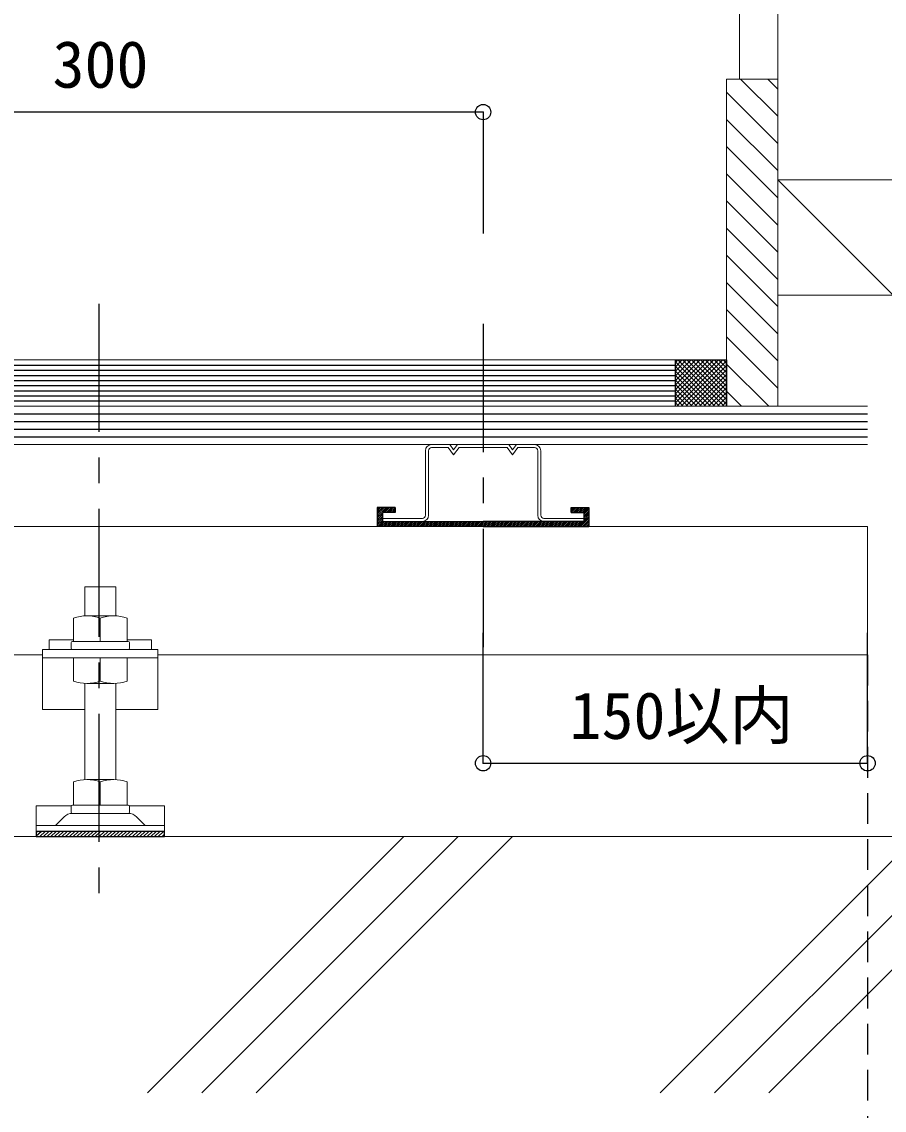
# Model space of a CAD drawing. Units: millimetres, scale not verified. Extents: x -2066 to 2059, y -1474 to 1400.
# Drawn here: x 1034.9 to 1371.4, y 623.1 to 1047.8 of the extents above; entities that cross this region are included whole.
import ezdxf
from ezdxf.enums import TextEntityAlignment as Align

# ---------------------------------------------------------------- set-up
doc = ezdxf.new("R2010")
doc.units = ezdxf.units.MM
doc.header["$LTSCALE"] = 10
doc.header["$PDMODE"] = 32
doc.header["$PDSIZE"] = 6
doc.linetypes.add('CHAIN1', pattern=[8, 5, -1, 1, -1])
doc.linetypes.add('DASHED1', pattern=[1.8, 1.2, -0.6])
for name, color, linetype in [('0-0_中心線', 4, 'CHAIN1'), ('0-2_太線１', 3, 'Continuous'), ('0-3_太線２', 2, 'Continuous'), ('0-4_細線', 4, 'Continuous'), ('0-5_寸法', 4, 'Continuous'), ('0-8_隠線', 4, 'DASHED1')]:
    doc.layers.add(name, color=color, linetype=linetype)
doc.layers.add('0-1_中線', color=7, linetype='Continuous', lineweight=18)
doc.styles.add('ＭＳ ゴシック', font='')
doc.styles.get('ＭＳ ゴシック').set_extended_font_data('MS Gothic')

msp = doc.modelspace()

# ---------------------------------------------------------------- linework, layer by layer
at = {"layer": '0-0_中心線'}
for p, q in [((1064.92, 937.74), (1064.92, 699.94)), ((1214.92, 929.9), (1214.92, 803.81))]:
    msp.add_line(p, q, dxfattribs=at)
at = {"layer": '0-1_中線'}
for p, q in [((1314.92, 1113.54), (1314.92, 1025.44)), ((1329.92, 1113.54), (1329.92, 897.81)), ((1329.92, 1025.44), (1309.92, 1025.44)), ((1309.92, 1025.44), (1309.92, 897.81)), ((1329.92, 1010.91), (1315.39, 1025.44)), ((1329.92, 1021.51), (1326, 1025.44)), ((1314.92, 1015.3), (1309.92, 1020.3)), ((1329.92, 1000.3), (1314.92, 1015.3)), ((1329.92, 989.69), (1309.92, 1009.69)), ((1329.92, 979.09), (1309.92, 999.09)), ((1329.92, 968.48), (1309.92, 988.48)), ((1374.92, 941.07), (1329.92, 986.07)), ((1374.92, 986.07), (1329.92, 986.07)), ((1329.92, 957.87), (1309.92, 977.87)), ((1329.92, 947.27), (1309.92, 967.27)), ((1329.92, 936.66), (1309.92, 956.66)), ((1329.92, 926.05), (1309.92, 946.05)), ((1329.92, 941.07), (1374.92, 941.07)), ((1329.92, 915.45), (1309.92, 935.45)), ((1329.92, 904.84), (1309.92, 924.84)), ((827.44, 915.81), (1289.92, 915.81)), ((1326.35, 897.81), (1309.92, 914.23)), ((1315.74, 897.81), (1309.92, 903.63)), ((817.05, 897.81), (1364.92, 897.81)), ((808.39, 882.81), (1364.92, 882.81)), ((1192.42, 880.41), (1192.42, 855.21)), ((1193.62, 880.41), (1193.62, 855.21)), ((1194.82, 882.81), (1201.92, 882.81)), ((1201.32, 881.61), (1194.82, 881.61)), ((1235.02, 882.81), (1227.92, 882.81)), ((1228.52, 881.61), (1235.02, 881.61)), ((1236.22, 880.41), (1236.22, 855.21)), ((1237.42, 880.41), (1237.42, 855.21)), ((1175.62, 854.01), (1175.62, 852.81)), ((1191.22, 854.01), (1175.62, 854.01)), ((789.91, 850.81), (1364.92, 850.81)), ((1175.62, 852.81), (1191.22, 852.81)), ((1254.22, 852.81), (1238.62, 852.81)), ((1364.92, 800.81), (1364.92, 850.81)), ((1059.56, 827.29), (1059.56, 816.01)), ((1071.56, 827.29), (1059.56, 827.29)), ((1071.56, 827.29), (1071.56, 816.01)), ((1474.92, 820.8), (1284.01, 629.88)), ((1060.28, 816.01), (1060.31, 816.04)), ((1060.31, 816.01), (1070.81, 816.01)), ((1065.56, 815.07), (1065.56, 806.01)), ((1076.06, 815.07), (1076.06, 806.01)), ((1045.56, 802.81), (1045.56, 806.61)), ((1045.56, 806.61), (1055.06, 806.61)), ((1054.21, 803.31), (1054.21, 805.51)), ((1076.41, 806.01), (1054.71, 806.01)), ((1054.71, 802.81), (1076.41, 802.81)), ((1076.06, 806.61), (1085.56, 806.61)), ((1076.91, 803.31), (1076.91, 805.51)), ((1085.56, 806.61), (1085.56, 802.81)), ((761.04, 800.81), (1043.06, 800.81)), ((1043.06, 799.61), (1043.06, 779.41)), ((1065.56, 790.54), (1065.56, 799.61)), ((1088.06, 800.81), (1364.92, 800.81)), ((1088.06, 779.41), (1088.06, 799.61)), ((1474.92, 799.58), (1305.22, 629.88)), ((1059.56, 789.62), (1059.56, 752.09)), ((1070.81, 789.61), (1060.31, 789.61)), ((1071.56, 789.62), (1071.56, 752.09)), ((1043.06, 779.41), (1059.56, 779.41)), ((1071.56, 779.41), (1088.06, 779.41)), ((1474.92, 778.37), (1326.43, 629.88)), ((1060.31, 752.09), (1070.81, 752.09)), ((1065.56, 751.15), (1065.56, 742.09)), ((1040.56, 741.88), (1054.21, 741.88)), ((1040.56, 731.88), (1040.56, 741.88)), ((1054.21, 739.39), (1054.21, 741.59)), ((1076.41, 742.09), (1054.71, 742.09)), ((1076.91, 741.88), (1090.56, 741.88)), ((1076.91, 741.59), (1076.91, 739.39)), ((1090.56, 741.88), (1090.56, 731.88)), ((1048.21, 734.33), (1051.42, 737.54)), ((1054.67, 738.88), (1065.56, 738.88)), ((1076.46, 738.88), (1054.67, 738.88)), ((1076.41, 738.89), (1054.71, 738.89)), ((1076.46, 738.88), (1065.56, 738.88)), ((1082.92, 734.33), (1079.71, 737.54)), ((1040.56, 734.18), (1090.56, 734.18)), ((1040.56, 731.88), (1090.56, 731.88)), ((364.92, 729.88), (1374.92, 729.88)), ((1184.01, 729.88), (1084.01, 629.88)), ((1205.22, 729.88), (1105.22, 629.88)), ((1226.43, 729.88), (1126.43, 629.88))]:
    msp.add_line(p, q, dxfattribs=at)
for points in [[(1201.32, 881.61), (1203.42, 878.81), (1205.52, 881.61), (1214.92, 881.61)], [(1201.92, 882.81), (1203.42, 880.81), (1204.92, 882.81), (1214.92, 882.81)], [(1227.92, 882.81), (1226.42, 880.81), (1224.92, 882.81), (1214.92, 882.81)], [(1228.52, 881.61), (1226.42, 878.81), (1224.32, 881.61), (1214.92, 881.61)], [(1238.62, 854.01), (1254.22, 854.01), (1254.22, 852.81)], [(1076.06, 806.01), (1055.06, 806.01), (1055.06, 815.07)], [(1055.06, 790.54), (1055.06, 799.61), (1076.06, 799.61), (1076.06, 790.54)], [(1076.06, 751.15), (1076.06, 742.09), (1055.06, 742.09), (1055.06, 751.15)]]:
    msp.add_lwpolyline(points, dxfattribs=at)
msp.add_lwpolyline([(1043.06, 802.81), (1088.06, 802.81), (1088.06, 799.61), (1043.06, 799.61)], close=True, dxfattribs=at)
for centre, radius, start, end in [((1194.82, 880.41), 2.4, 90, 180), ((1194.82, 880.41), 1.2, 90, 180), ((1235.02, 880.41), 2.4, 0, 90), ((1235.02, 880.41), 1.2, 0, 90), ((1191.22, 855.21), 1.2, 270, 0), ((1191.22, 855.21), 2.4, 270, 0), ((1238.62, 855.21), 2.4, 180, 270), ((1238.62, 855.21), 1.2, 180, 270), ((1060.31, 800.84), 15.16, 69.7438, 110.2562), ((1070.81, 800.84), 15.16, 69.7438, 110.2562), ((1054.71, 805.51), 0.5, 90, 180), ((1054.71, 803.31), 0.5, 180, 270), ((1076.41, 805.51), 0.5, 0, 90), ((1076.41, 803.31), 0.5, 270, 0), ((1060.31, 804.77), 15.16, 249.7438, 290.2562), ((1070.81, 804.77), 15.16, 249.7438, 290.2562), ((1060.31, 736.92), 15.16, 69.7438, 110.2562), ((1070.81, 736.92), 15.16, 69.7438, 110.2562), ((1054.71, 741.59), 0.5, 90, 180), ((1054.71, 739.39), 0.5, 180, 270), ((1076.41, 741.59), 0.5, 0, 90), ((1076.41, 739.39), 0.5, 270, 0), ((1054.67, 734.28), 4.6, 90, 135), ((1076.46, 734.28), 4.6, 45, 90), ((1047.86, 734.68), 0.5, 270, 315), ((1083.27, 734.68), 0.5, 225, 270)]:
    msp.add_arc(centre, radius, start, end, dxfattribs=at)
at = {"layer": '0-2_太線１'}
for p, q in [((815.31, 894.81), (1364.92, 894.81)), ((811.85, 888.81), (1364.92, 888.81)), ((813.58, 891.81), (1364.92, 891.81)), ((810.12, 885.81), (1364.92, 885.81)), ((1180.62, 858.31), (1173.62, 858.31)), ((1173.62, 858.31), (1173.62, 850.81)), ((1173.62, 857.72), (1174.21, 858.31)), ((1173.62, 857.01), (1174.91, 858.31)), ((1173.62, 856.31), (1175.62, 858.31)), ((1173.62, 855.6), (1176.33, 858.31)), ((1173.62, 854.89), (1177.03, 858.31)), ((1175.74, 856.31), (1177.74, 858.31)), ((1176.45, 856.31), (1178.45, 858.31)), ((1177.16, 856.31), (1179.16, 858.31)), ((1177.86, 856.31), (1179.86, 858.31)), ((1178.57, 856.31), (1180.57, 858.31)), ((1249.22, 856.31), (1249.22, 858.31)), ((1249.22, 857.66), (1249.87, 858.31)), ((1249.22, 856.95), (1250.57, 858.31)), ((1249.28, 856.31), (1251.28, 858.31)), ((1249.99, 856.31), (1251.99, 858.31)), ((1250.69, 856.31), (1252.69, 858.31)), ((1251.4, 856.31), (1253.4, 858.31)), ((1252.11, 856.31), (1254.11, 858.31)), ((1252.82, 856.31), (1254.82, 858.31)), ((1253.52, 856.31), (1255.52, 858.31)), ((1254.22, 856.3), (1256.22, 858.3)), ((1173.62, 854.19), (1175.62, 856.19)), ((1173.62, 853.48), (1175.62, 855.48)), ((1173.62, 852.77), (1175.62, 854.77)), ((1173.62, 852.06), (1175.62, 854.06)), ((1179.28, 856.31), (1180.62, 857.65)), ((1179.98, 856.31), (1180.62, 856.94)), ((1252.27, 850.81), (1256.22, 854.76)), ((1252.97, 850.81), (1256.22, 854.05)), ((1254.22, 855.59), (1256.22, 857.59)), ((1254.22, 854.88), (1256.22, 856.88)), ((1254.22, 854.18), (1256.22, 856.18)), ((1254.24, 853.49), (1256.22, 855.47)), ((1173.62, 851.36), (1175.62, 853.36)), ((1214.92, 850.81), (1173.62, 850.81)), ((1173.78, 850.81), (1175.78, 852.81)), ((1174.48, 850.81), (1176.48, 852.81)), ((1175.19, 850.81), (1177.19, 852.81)), ((1175.62, 852.81), (1214.92, 852.81)), ((1175.9, 850.81), (1177.9, 852.81)), ((1176.61, 850.81), (1178.61, 852.81)), ((1177.31, 850.81), (1179.31, 852.81)), ((1178.02, 850.81), (1180.02, 852.81)), ((1178.73, 850.81), (1180.73, 852.81)), ((1179.43, 850.81), (1181.43, 852.81)), ((1180.14, 850.81), (1182.14, 852.81)), ((1180.85, 850.81), (1182.85, 852.81)), ((1181.56, 850.81), (1183.56, 852.81)), ((1182.26, 850.81), (1184.26, 852.81)), ((1182.97, 850.81), (1184.97, 852.81)), ((1183.68, 850.81), (1185.68, 852.81)), ((1184.38, 850.81), (1186.38, 852.81)), ((1185.09, 850.81), (1187.09, 852.81)), ((1185.8, 850.81), (1187.8, 852.81)), ((1186.5, 850.81), (1188.5, 852.81)), ((1187.21, 850.81), (1189.21, 852.81)), ((1187.92, 850.81), (1189.92, 852.81)), ((1188.63, 850.81), (1190.63, 852.81)), ((1189.33, 850.81), (1191.33, 852.81)), ((1190.04, 850.81), (1192.04, 852.81)), ((1190.75, 850.81), (1192.75, 852.81)), ((1191.45, 850.81), (1193.45, 852.81)), ((1192.16, 850.81), (1194.16, 852.81)), ((1192.87, 850.81), (1194.87, 852.81)), ((1193.58, 850.81), (1195.58, 852.81)), ((1194.28, 850.81), (1196.28, 852.81)), ((1194.99, 850.81), (1196.99, 852.81)), ((1195.7, 850.81), (1197.7, 852.81)), ((1196.4, 850.81), (1198.4, 852.81)), ((1197.11, 850.81), (1199.11, 852.81)), ((1197.82, 850.81), (1199.82, 852.81)), ((1198.53, 850.81), (1200.53, 852.81)), ((1199.23, 850.81), (1201.23, 852.81)), ((1199.94, 850.81), (1201.94, 852.81)), ((1200.65, 850.81), (1202.65, 852.81)), ((1201.35, 850.81), (1203.35, 852.81)), ((1202.06, 850.81), (1204.06, 852.81)), ((1202.77, 850.81), (1204.77, 852.81)), ((1203.48, 850.81), (1205.48, 852.81)), ((1204.18, 850.81), (1206.18, 852.81)), ((1204.89, 850.81), (1206.89, 852.81)), ((1205.6, 850.81), (1207.6, 852.81)), ((1206.3, 850.81), (1208.3, 852.81)), ((1207.01, 850.81), (1209.01, 852.81)), ((1207.72, 850.81), (1209.72, 852.81)), ((1208.43, 850.81), (1210.43, 852.81)), ((1209.13, 850.81), (1211.13, 852.81)), ((1209.84, 850.81), (1211.84, 852.81)), ((1210.55, 850.81), (1212.55, 852.81)), ((1211.25, 850.81), (1213.25, 852.81)), ((1211.96, 850.81), (1213.96, 852.81)), ((1212.67, 850.81), (1214.67, 852.81)), ((1213.38, 850.81), (1215.38, 852.81)), ((1214.08, 850.81), (1216.08, 852.81)), ((1214.79, 850.81), (1216.79, 852.81)), ((1254.22, 852.81), (1214.92, 852.81)), ((1214.92, 850.81), (1256.22, 850.81)), ((1215.5, 850.81), (1217.5, 852.81)), ((1216.2, 850.81), (1218.2, 852.81)), ((1216.91, 850.81), (1218.91, 852.81)), ((1217.62, 850.81), (1219.62, 852.81)), ((1218.32, 850.81), (1220.32, 852.81)), ((1219.03, 850.81), (1221.03, 852.81)), ((1219.74, 850.81), (1221.74, 852.81)), ((1220.45, 850.81), (1222.45, 852.81)), ((1221.15, 850.81), (1223.15, 852.81)), ((1221.86, 850.81), (1223.86, 852.81)), ((1222.57, 850.81), (1224.57, 852.81)), ((1223.27, 850.81), (1225.27, 852.81)), ((1223.98, 850.81), (1225.98, 852.81)), ((1224.69, 850.81), (1226.69, 852.81)), ((1225.4, 850.81), (1227.4, 852.81)), ((1226.1, 850.81), (1228.1, 852.81)), ((1226.81, 850.81), (1228.81, 852.81)), ((1227.52, 850.81), (1229.52, 852.81)), ((1228.22, 850.81), (1230.22, 852.81)), ((1228.93, 850.81), (1230.93, 852.81)), ((1229.64, 850.81), (1231.64, 852.81)), ((1230.35, 850.81), (1232.35, 852.81)), ((1231.05, 850.81), (1233.05, 852.81)), ((1231.76, 850.81), (1233.76, 852.81)), ((1232.47, 850.81), (1234.47, 852.81)), ((1233.17, 850.81), (1235.17, 852.81)), ((1233.88, 850.81), (1235.88, 852.81)), ((1234.59, 850.81), (1236.59, 852.81)), ((1235.3, 850.81), (1237.3, 852.81)), ((1236, 850.81), (1238, 852.81)), ((1236.71, 850.81), (1238.71, 852.81)), ((1237.42, 850.81), (1239.42, 852.81)), ((1238.12, 850.81), (1240.12, 852.81)), ((1238.83, 850.81), (1240.83, 852.81)), ((1239.54, 850.81), (1241.54, 852.81)), ((1240.25, 850.81), (1242.25, 852.81)), ((1240.95, 850.81), (1242.95, 852.81)), ((1241.66, 850.81), (1243.66, 852.81)), ((1242.37, 850.81), (1244.37, 852.81)), ((1243.07, 850.81), (1245.07, 852.81)), ((1243.78, 850.81), (1245.78, 852.81)), ((1244.49, 850.81), (1246.49, 852.81)), ((1245.19, 850.81), (1247.19, 852.81)), ((1245.9, 850.81), (1247.9, 852.81)), ((1246.61, 850.81), (1248.61, 852.81)), ((1247.32, 850.81), (1249.32, 852.81)), ((1248.02, 850.81), (1250.02, 852.81)), ((1248.73, 850.81), (1250.73, 852.81)), ((1249.44, 850.81), (1251.44, 852.81)), ((1250.14, 850.81), (1252.14, 852.81)), ((1250.85, 850.81), (1252.85, 852.81)), ((1251.56, 850.81), (1253.56, 852.81)), ((1253.68, 850.81), (1256.22, 853.35)), ((1254.22, 853.51), (1254.22, 852.81)), ((1254.39, 850.81), (1256.22, 852.64)), ((1255.09, 850.81), (1256.22, 851.93)), ((1255.8, 850.81), (1256.22, 851.23)), ((1090.56, 731.88), (1040.56, 731.88)), ((1040.56, 731.88), (1040.56, 729.88)), ((1041.11, 731.88), (1040.56, 731.36)), ((1042.56, 731.88), (1040.56, 729.97)), ((1044, 731.88), (1041.92, 729.88)), ((1045.45, 731.88), (1043.36, 729.88)), ((1046.9, 731.88), (1044.81, 729.88)), ((1048.34, 731.88), (1046.25, 729.88)), ((1049.79, 731.88), (1047.7, 729.88)), ((1051.23, 731.88), (1049.15, 729.88)), ((1052.68, 731.88), (1050.59, 729.88)), ((1054.13, 731.88), (1052.04, 729.88)), ((1055.57, 731.88), (1053.48, 729.88)), ((1057.02, 731.88), (1054.93, 729.88)), ((1058.46, 731.88), (1056.37, 729.88)), ((1059.91, 731.88), (1057.82, 729.88)), ((1061.35, 731.88), (1059.27, 729.88)), ((1062.8, 731.88), (1060.71, 729.88)), ((1064.25, 731.88), (1062.16, 729.88)), ((1065.69, 731.88), (1063.6, 729.88)), ((1067.14, 731.88), (1065.05, 729.88)), ((1068.58, 731.88), (1066.49, 729.88)), ((1070.03, 731.88), (1067.94, 729.88)), ((1071.47, 731.88), (1069.39, 729.88)), ((1072.92, 731.88), (1070.83, 729.88)), ((1074.37, 731.88), (1072.28, 729.88)), ((1075.81, 731.88), (1073.72, 729.88)), ((1077.26, 731.88), (1075.17, 729.88)), ((1078.7, 731.88), (1076.61, 729.88)), ((1080.15, 731.88), (1078.06, 729.88)), ((1081.59, 731.88), (1079.51, 729.88)), ((1083.04, 731.88), (1080.95, 729.88)), ((1084.49, 731.88), (1082.4, 729.88)), ((1085.93, 731.88), (1083.84, 729.88)), ((1087.38, 731.88), (1085.29, 729.88)), ((1088.82, 731.88), (1086.73, 729.88)), ((1090.27, 731.88), (1088.18, 729.88)), ((1090.56, 730.78), (1089.63, 729.88)), ((1090.56, 729.88), (1090.56, 731.88)), ((1040.56, 729.88), (1090.56, 729.88))]:
    msp.add_line(p, q, dxfattribs=at)
for points in [[(1180.62, 858.31), (1180.62, 856.31), (1175.62, 856.31), (1175.62, 852.81)], [(1249.22, 858.31), (1256.22, 858.31), (1256.22, 850.81)], [(1249.22, 856.31), (1254.21, 856.31), (1254.22, 856.31), (1254.22, 853.51)]]:
    msp.add_lwpolyline(points, dxfattribs=at)
at = {"layer": '0-3_太線２'}
for p, q in [((1292.56, 915.81), (1289.92, 913.17)), ((1306.7, 915.81), (1289.92, 899.03)), ((1304.94, 915.81), (1289.92, 900.79)), ((1303.17, 915.81), (1289.92, 902.56)), ((1301.4, 915.81), (1289.92, 904.33)), ((1299.63, 915.81), (1289.92, 906.1)), ((1297.87, 915.81), (1289.92, 907.87)), ((1294.33, 915.81), (1289.92, 911.4)), ((1296.1, 915.81), (1289.92, 909.63)), ((1290.79, 915.81), (1289.92, 914.94)), ((1289.92, 897.81), (1289.92, 915.81)), ((1289.92, 915.81), (1309.92, 915.81)), ((1307.14, 897.81), (1289.92, 915.03)), ((1305.37, 897.81), (1289.92, 913.26)), ((1308.47, 915.81), (1290.47, 897.81)), ((1308.91, 897.81), (1290.91, 915.81)), ((1309.92, 915.49), (1292.24, 897.81)), ((1309.92, 898.56), (1292.67, 915.81)), ((1309.92, 913.72), (1294.01, 897.81)), ((1309.92, 900.33), (1294.44, 915.81)), ((1309.92, 902.1), (1296.21, 915.81)), ((1309.92, 903.87), (1297.98, 915.81)), ((1309.92, 905.64), (1299.75, 915.81)), ((1309.92, 907.4), (1301.51, 915.81)), ((1309.92, 909.17), (1303.28, 915.81)), ((1309.92, 910.94), (1305.05, 915.81)), ((1309.92, 912.71), (1306.82, 915.81)), ((1309.92, 914.47), (1308.58, 915.81)), ((1309.92, 915.81), (1309.92, 897.81)), ((1309.92, 897.81), (1309.92, 914.31)), ((1303.6, 897.81), (1289.92, 911.49)), ((1301.84, 897.81), (1289.92, 909.73)), ((1309.92, 911.96), (1295.78, 897.81)), ((1309.92, 910.19), (1297.54, 897.81)), ((1300.07, 897.81), (1289.92, 907.96)), ((1298.3, 897.81), (1289.92, 906.19)), ((1309.92, 908.42), (1299.31, 897.81)), ((1309.92, 906.65), (1301.08, 897.81)), ((1309.92, 904.88), (1302.85, 897.81)), ((1296.53, 897.81), (1289.92, 904.42)), ((1294.77, 897.81), (1289.92, 902.65)), ((1293, 897.81), (1289.92, 900.89)), ((1309.92, 903.12), (1304.61, 897.81)), ((1309.92, 901.35), (1306.38, 897.81)), ((1291.23, 897.81), (1289.92, 899.12)), ((1309.92, 899.58), (1308.15, 897.81))]:
    msp.add_line(p, q, dxfattribs=at)
at = {"layer": '0-4_細線'}
for p, q in [((826.28, 913.81), (1289.92, 913.81)), ((823.97, 909.81), (1289.92, 909.81)), ((825.13, 911.81), (1289.92, 911.81)), ((821.66, 905.81), (1289.92, 905.81)), ((822.82, 907.81), (1289.92, 907.81)), ((819.36, 901.81), (1289.92, 901.81)), ((820.51, 903.81), (1289.92, 903.81)), ((818.2, 899.81), (1289.92, 899.81))]:
    msp.add_line(p, q, dxfattribs=at)
at = {"layer": '0-5_寸法'}
for p, q in [((1214.92, 1012.54), (914.92, 1012.54)), ((1214.92, 1012.54), (1214.92, 965.21)), ((1214.92, 758.45), (1214.92, 809.28)), ((1364.92, 758.45), (1364.92, 809.28)), ((1214.92, 758.45), (1364.92, 758.45))]:
    msp.add_line(p, q, dxfattribs=at)
at = {"layer": '0-5_寸法', "color": 7}
for p in [(1214.92, 1012.54), (1214.92, 758.45), (1364.92, 758.45)]:
    msp.add_point(p, dxfattribs=at)
at = {"layer": '0-8_隠線'}
msp.add_line((1364.92, 800.81), (1364.92, 579.27), dxfattribs=at)

# ---------------------------------------------------------------- texts
at = {"layer": '0-5_寸法', "color": 7, "style": 'ＭＳ ゴシック'}
for s, p in [('300', (1046.92, 1016.54)), ('150以内', (1248.63, 762.45))]:
    msp.add_text(s, height=18.33, dxfattribs=at).set_placement(p, align=Align.BOTTOM_LEFT)

doc.saveas('drawing.dxf')
